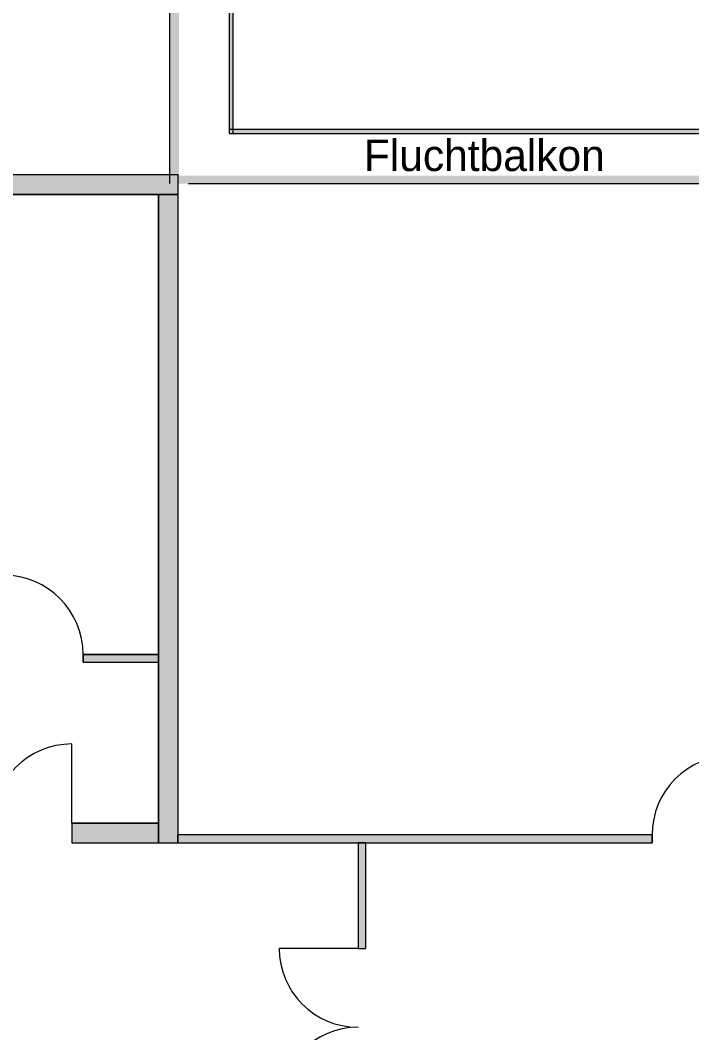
# Model space of a CAD drawing. Header units: inches. Extents: x 33931 to 204452, y 8264 to 159539.
# Drawn here: x 100669 to 109221, y 65844 to 78745 of the extents above; entities that cross this region are included whole.
import ezdxf

# ---------------------------------------------------------------- set-up
doc = ezdxf.new("R2010")
doc.units = ezdxf.units.IN
doc.header["$LTSCALE"] = 200
doc.header["$MEASUREMENT"] = 0
doc.linetypes.add('AUSGEZOGEN', pattern=[0])
doc.linetypes.add('Standardmuster', pattern=[0])
doc.layers.add('Grundebene', color=7, linetype='Continuous')
doc.styles.add('ARIAL', font='arial.ttf', dxfattribs={"height": 0.2})

# ---------------------------------------------------------------- blocks, each defined once
blk = doc.blocks.new('COMPLEXOBJECT_33-34D5')
at = {"layer": 'Grundebene', "color": 18, "linetype": 'AUSGEZOGEN', "lineweight": 13, "true_color": 0x000000}
for points in [[(108715.957615, 68363.75), (102670.957615, 68363.75), (102670.957615, 68263.75), (108715.957615, 68263.75), (108715.957615, 68363.75)], [(110750.957615, 68363.75), (109725.957615, 68363.75), (109725.957615, 68263.75), (110750.957615, 68263.75), (110750.957615, 68363.75)]]:
    blk.add_lwpolyline(points, dxfattribs=at)
blk = doc.blocks.new('COMPLEXOBJECT_65-35A0')
at = {"layer": 'Grundebene', "color": 18, "linetype": 'AUSGEZOGEN', "lineweight": 13, "true_color": 0x000000}
for points in [[(105070.957615, 66918.75), (105070.957615, 68263.75), (104970.957615, 68263.75), (104970.957615, 66918.75), (105070.957615, 66918.75)], [(105070.957615, 64763.75), (105070.957615, 64908.75), (104970.957615, 64908.75), (104970.957615, 64763.75), (105070.957615, 64763.75)]]:
    blk.add_lwpolyline(points, dxfattribs=at)
blk = doc.blocks.new('door-5395')
at = {"layer": 'Grundebene', "color": 18, "linetype": 'Standardmuster', "lineweight": 13, "true_color": 0x000000}
blk.add_line((109725.957615, 68363.75), (109725.957615, 69373.75), dxfattribs=at)
blk.add_arc((109725.957615, 68363.75), 1010, 90, 180, dxfattribs=at)
blk = doc.blocks.new('door-539D')
at = {"layer": 'Grundebene', "color": 18, "linetype": 'Standardmuster', "lineweight": 13, "true_color": 0x000000}
for p, q in [((104970.957615, 66918.75), (103965.957615, 66918.75)), ((104970.957615, 64908.75), (103965.957615, 64908.75))]:
    blk.add_line(p, q, dxfattribs=at)
for centre, start, end in [((104970.957615, 66918.75), 180, 270), ((104970.957615, 64908.75), 90, 180)]:
    blk.add_arc(centre, 1005, start, end, dxfattribs=at)
blk = doc.blocks.new('door-53EB')
at = {"layer": 'Grundebene', "color": 18, "linetype": 'Standardmuster', "lineweight": 13, "true_color": 0x000000}
blk.add_line((101325.957615, 68513.75), (101325.957615, 69523.75), dxfattribs=at)
blk.add_arc((101325.957615, 68513.75), 1010, 90, 180, dxfattribs=at)
blk = doc.blocks.new('door-5405')
at = {"layer": 'Grundebene', "color": 18, "linetype": 'Standardmuster', "lineweight": 13, "true_color": 0x000000}
blk.add_line((100460, 70664), (100460, 71674), dxfattribs=at)
blk.add_arc((100460, 70664), 1010, 0, 90, dxfattribs=at)

msp = doc.modelspace()

# ---------------------------------------------------------------- hatches: boundary and pattern name
at = {"layer": 'Grundebene', "true_color": 0x000000, "transparency": 33554687}
for points in [[(103330.957615, 77303.75), (103330.957615, 102673.75), (103380.957615, 102673.75), (103380.957615, 77303.75)], [(103330.957615, 77303.75), (103330.957615, 102673.75), (103380.957615, 102673.75), (103380.957615, 77303.75)], [(102690.957615, 79113.75), (102690.957615, 76663.75), (102570.957615, 76663.75), (102570.957615, 79113.75)], [(110750.957615, 77303.75), (103330.957615, 77303.75), (103330.957615, 77353.75), (110750.957615, 77353.75)], [(110850.957615, 77303.75), (103430.957615, 77303.75), (103430.957615, 77353.75), (110850.957615, 77353.75)], [(102680.957615, 76523.75), (89470.957615, 76523.75), (89470.957615, 76773.75), (102680.957615, 76773.75)], [(102680.957615, 76523.75), (89470.957615, 76523.75), (89470.957615, 76773.75), (102680.957615, 76773.75)], [(102680.957615, 76763.75), (105020.957615, 76763.75), (105020.957615, 76663.75), (102680.957615, 76663.75)], [(105020.957615, 76763.75), (110750.957615, 76763.75), (110750.957615, 76663.75), (105020.957615, 76663.75)], [(102680.957615, 76523.75), (102680.957615, 68263.75), (102430.957615, 68263.75), (102430.957615, 76523.75)], [(102680.957615, 76523.75), (102680.957615, 68263.75), (102430.957615, 68263.75), (102430.957615, 76523.75)], [(102430.957465, 70564.197965), (101469.715603, 70564.197082), (101469.71566, 70663.90039), (102430.957615, 70663.901273)], [(102430.958025, 70564.042926), (101469.715775, 70563.900396), (101469.71566, 70663.90039), (102430.957615, 70664.04292)], [(102430.957615, 68513.75), (102430.957615, 68263.75), (101325.957615, 68263.75), (101325.957615, 68513.75)], [(102430.957615, 68513.75), (102430.957615, 68263.75), (101325.957615, 68263.75), (101325.957615, 68513.75)], [(102670.957615, 68363.75), (108715.957615, 68363.75), (108715.957615, 68263.75), (102670.957615, 68263.75)], [(102670.957615, 68363.75), (108715.957615, 68363.75), (108715.957615, 68263.75), (102670.957615, 68263.75)], [(105070.957615, 68263.75), (105070.957615, 66918.75), (104970.957615, 66918.75), (104970.957615, 68263.75)], [(105070.957615, 68263.75), (105070.957615, 66918.75), (104970.957615, 66918.75), (104970.957615, 68263.75)]]:
    msp.add_hatch(color=18, dxfattribs=at).paths.add_polyline_path(points, flags=0)

# ---------------------------------------------------------------- linework, layer by layer
at = {"layer": 'Grundebene', "color": 18, "linetype": 'AUSGEZOGEN', "lineweight": 13, "true_color": 0x000000}
for p, q in [((103330.957615, 102623.75), (103330.957615, 77303.75)), ((103330.957615, 102623.75), (103330.957615, 77303.75)), ((103380.957615, 77353.75), (103380.957615, 102673.75)), ((103380.957615, 77353.75), (103380.957615, 102673.75)), ((102570.957615, 79113.75), (102570.957615, 76663.75)), ((102570.957615, 79113.75), (102570.957615, 76663.75)), ((103330.957615, 77303.75), (110750.957615, 77303.75)), ((103330.957615, 77303.75), (110750.957615, 77303.75)), ((102680.957615, 76773.75), (90924.285555, 76773.75)), ((102680.957615, 76773.75), (90924.285555, 76773.75)), ((102680.957615, 76523.75), (102680.957615, 76773.75)), ((102680.957615, 76523.75), (102680.957615, 76773.75)), ((102810.957615, 76663.75), (105020.957615, 76663.75)), ((105020.957615, 76663.75), (110750.957615, 76663.75)), ((105020.957615, 76663.75), (110750.957615, 76663.75)), ((90675.852165, 76523.75), (102680.957615, 76523.75)), ((90675.852165, 76523.75), (102680.957615, 76523.75)), ((102430.957615, 76523.75), (100025.957615, 76523.75)), ((102430.957615, 76523.75), (100025.957615, 76523.75)), ((102680.957615, 76523.75), (102430.957615, 76523.75)), ((102430.957615, 70663.75), (102430.957615, 76523.75)), ((102430.957615, 76523.75), (102430.957615, 68263.75)), ((102680.957615, 76523.75), (102430.957615, 76523.75)), ((102430.957615, 70663.75), (102430.957615, 76523.75)), ((102430.957615, 76523.75), (102430.957615, 68263.75)), ((102680.957615, 68263.75), (102680.957615, 76523.75)), ((102680.957615, 68263.75), (102680.957615, 76523.75)), ((101469.715365, 70663.90039), (102430.957615, 70664.0466)), ((101469.715775, 70563.90039), (101469.715365, 70663.90039)), ((101469.715775, 70563.90039), (101469.715365, 70663.90039)), ((101469.71566, 70663.90039), (102430.957615, 70663.75)), ((101469.715775, 70563.900396), (102430.957615, 70563.75)), ((101469.715775, 70563.90039), (102430.957615, 70563.75)), ((102430.957615, 68513.75), (102430.957615, 70563.75)), ((102430.957615, 68513.75), (102430.957615, 70563.75)), ((102430.957615, 68513.75), (101325.957615, 68513.75)), ((101325.957615, 68513.75), (102430.957615, 68513.75)), ((101325.957615, 68513.75), (101325.957615, 68263.75)), ((102430.957615, 68513.75), (101325.957615, 68513.75)), ((101325.957615, 68513.75), (101325.957615, 68263.75)), ((101325.957615, 68513.75), (101325.957615, 68263.75)), ((102430.957615, 68263.75), (102430.957615, 68513.75)), ((102430.957615, 68263.75), (102430.957615, 68513.75)), ((101325.957615, 68263.75), (102430.957615, 68263.75)), ((101325.957615, 68263.75), (102430.957615, 68263.75)), ((102430.957615, 68263.75), (102680.957615, 68263.75)), ((102430.957615, 68263.75), (102680.957615, 68263.75)), ((102670.957615, 68363.75), (102670.957615, 68263.75)), ((108715.957615, 68363.75), (102670.957615, 68363.75)), ((102670.957615, 68363.75), (102670.957615, 68263.75)), ((108715.957615, 68363.75), (102670.957615, 68363.75)), ((102670.957615, 68263.75), (104970.957615, 68263.75)), ((102670.957615, 68263.75), (104970.957615, 68263.75)), ((104970.957615, 68263.75), (104970.957615, 66918.75)), ((104970.957615, 68263.75), (104970.957615, 66918.75)), ((105070.957615, 68263.75), (108715.957615, 68263.75)), ((105070.957615, 66918.75), (105070.957615, 68263.75)), ((105070.957615, 68263.75), (108715.957615, 68263.75)), ((105070.957615, 66918.75), (105070.957615, 68263.75)), ((108715.957615, 68363.75), (108715.957615, 68263.75)), ((108715.957615, 68363.75), (108715.957615, 68263.75)), ((108715.957615, 68263.75), (108715.957615, 68363.75))]:
    msp.add_line(p, q, dxfattribs=at)
for points in [[(103330.957615, 102673.75), (103330.957615, 77303.75), (103380.957615, 77303.75), (103380.957615, 102673.75), (103330.957615, 102673.75)], [(103330.957615, 77303.75), (110750.957615, 77303.75), (110750.957615, 77353.75), (103330.957615, 77353.75), (103330.957615, 77303.75)], [(89470.957615, 76523.75), (102680.957615, 76523.75), (102680.957615, 76773.75), (89470.957615, 76773.75), (89470.957615, 76523.75)], [(102680.957615, 68263.75), (102680.957615, 76523.75), (102430.957615, 76523.75), (102430.957615, 68263.75), (102680.957615, 68263.75)], [(101469.715775, 70563.900396), (102430.958025, 70564.042926), (102430.957615, 70664.04292), (101469.71566, 70663.90039), (101469.715775, 70563.900396)], [(102430.957615, 68263.75), (102430.957615, 68513.75), (101325.957615, 68513.75), (101325.957615, 68263.75), (102430.957615, 68263.75)], [(108715.957615, 68363.75), (102670.957615, 68363.75), (102670.957615, 68263.75), (108715.957615, 68263.75), (108715.957615, 68363.75)], [(105070.957615, 66918.75), (105070.957615, 68263.75), (104970.957615, 68263.75), (104970.957615, 66918.75), (105070.957615, 66918.75)]]:
    msp.add_lwpolyline(points, dxfattribs=at)

# ---------------------------------------------------------------- block references
at = {"layer": 'Grundebene'}
for name in ['door-5405', 'door-53EB', 'door-5395', 'COMPLEXOBJECT_33-34D5', 'COMPLEXOBJECT_65-35A0', 'door-539D']:
    msp.add_blockref(name, (0, 0), dxfattribs=at)

# ---------------------------------------------------------------- texts
at = {"layer": 'Grundebene', "color": 18, "lineweight": 18, "true_color": 0x000000, "style": 'ARIAL', "width": 0.968563}
msp.add_text('Fluchtbalkon', height=400, dxfattribs=at).set_placement((105045.148374, 76824.096147))

doc.saveas('drawing.dxf')
